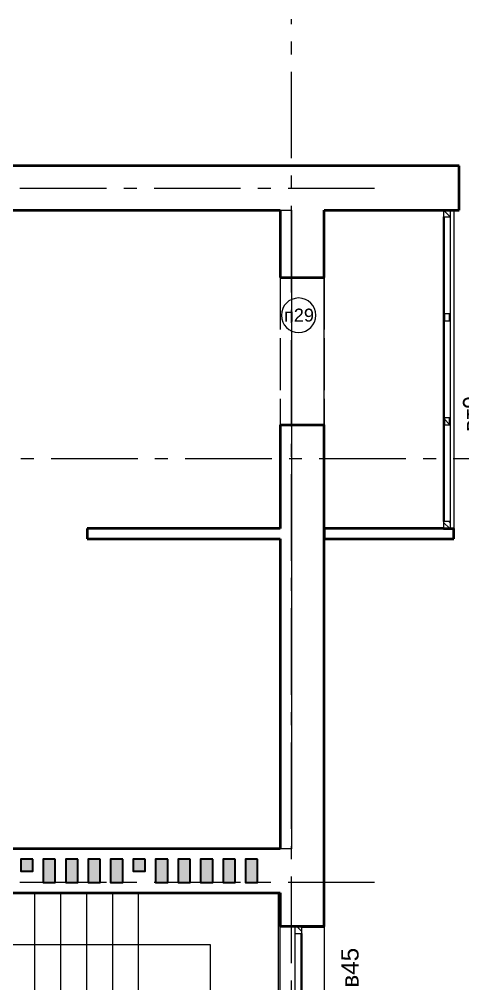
# Model space of a CAD drawing. Extents: x 436819 to 525027, y 24442 to 70197.
# Drawn here: x 456552 to 461681, y 59053 to 70197 of the extents above; entities that cross this region are included whole.
import ezdxf

# ---------------------------------------------------------------- set-up
doc = ezdxf.new("R2010")
doc.units = 0
doc.header["$MEASUREMENT"] = 0
doc.linetypes.add('Штриховая', pattern=[700, 600, -100])
doc.linetypes.add('Штрихштриховая', pattern=[1550, 1000, -200, 150, -200])
for name, color, linetype, lineweight in [('0_Ном_пера__61', 7, 'Continuous', 40), ('Двери ArchiCAD_Ном_пера__1', 7, 'Continuous', 13), ('Двери ArchiCAD_Ном_пера__61', 7, 'Continuous', 40), ('Интерьер- Перегородка_Ном_пера__61', 7, 'Continuous', 40), ('Колонны_Ном_пера__19', 255, 'Continuous', 0), ('Колонны_Ном_пера__41', 7, 'Continuous', 30), ('Лестницы внутренние_Ном_пера__21', 7, 'Continuous', 20), ('Маркеры двери_Ном_пера__7', 7, 'Continuous', 5), ('Маркеры окна_Ном_пера__7', 7, 'Continuous', 5), ('Окна ArchiCAD_Ном_пера__1', 7, 'Continuous', 13), ('Окна ArchiCAD_Ном_пера__12', 15, 'Continuous', 18), ('Окна ArchiCAD_Ном_пера__19', 255, 'Continuous', 0), ('Окна ArchiCAD_Ном_пера__61', 7, 'Continuous', 40), ('Перекрытия_Ном_пера__19', 255, 'Continuous', 0), ('Перекрытия_Ном_пера__21', 7, 'Continuous', 20), ('Стены наружные_Ном_пера__61', 7, 'Continuous', 40)]:
    doc.layers.add(name, color=color, linetype=linetype, lineweight=lineweight)
for name, color, linetype in [('Двери ArchiCAD', 7, 'Continuous'), ('Интерьер- Перегородка', 7, 'Continuous'), ('Колонны', 7, 'Continuous'), ('Лестницы внутренние', 7, 'Continuous'), ('Окна ArchiCAD', 7, 'Continuous'), ('Перекрытия', 7, 'Continuous'), ('Стены наружные', 7, 'Continuous')]:
    doc.layers.add(name, color=color, linetype=linetype)
for name, color, linetype, lineweight, true_color in [('Колонны_Ном_пера__4', 7, 'Continuous', 20, 0x016515), ('Колонны_Ном_пера__92', 7, 'Continuous', 13, 0xbf8080), ('Лестницы внутренние_Ном_пера__2', 7, 'Continuous', 13, 0x7f7f7f), ('Маркеры двери_Ном_пера__3', 7, 'Continuous', 18, 0xdd5800), ('Маркеры окна_Ном_пера__3', 7, 'Continuous', 18, 0xdd5800), ('Окна ArchiCAD_Ном_пера__3', 7, 'Continuous', 18, 0xdd5800), ('Перекрытия_Ном_пера__4', 7, 'Continuous', 20, 0x016515)]:
    doc.layers.add(name, color=color, linetype=linetype, lineweight=lineweight, true_color=true_color)
doc.styles.add('СГЕНЕРИР_СТИЛЬ_1', font='')
doc.styles.add('СГЕНЕРИР_СТИЛЬ_2', font='')
doc.styles.get('СГЕНЕРИР_СТИЛЬ_1').set_extended_font_data('Century Gothic')
doc.styles.get('СГЕНЕРИР_СТИЛЬ_2').set_extended_font_data('Arial Кириллический')
pattern_1 = [(45, (133390.85, 87179.35), (-176.777, 176.777), []), (45, (133355.5, 87214.7), (-176.777, 176.777), []), (45, (133320.14, 87250.06), (-176.777, 176.777), [])]

# ---------------------------------------------------------------- blocks, each defined once
blk = doc.blocks.new('Перекрытие_147', base_point=(459699, 67993))
at = {"layer": 'Перекрытия_Ном_пера__19', "linetype": 'Continuous', "flags": 128}
blk.add_lwpolyline([(459699, 67993), (459699, 64193), (459699, 60613), (455429, 60613), (453109, 60613), (453109, 67993)], close=True, dxfattribs=at)
blk = doc.blocks.new('Перекрытие_143', base_point=(460079, 67993))
at = {"layer": 'Перекрытия_Ном_пера__21', "linetype": 'Continuous', "flags": 128}
blk.add_lwpolyline([(460079, 67993), (461579, 67993), (461579, 64193), (460079, 64193)], close=True, dxfattribs=at)
blk = doc.blocks.new('Стена_628', base_point=(459569, 64193))
at = {"layer": '0_Ном_пера__61', "linetype": 'Continuous'}
for p, q in [((459569, 64313), (457339, 64313)), ((457339, 64313), (457339, 64193)), ((457339, 64193), (459569, 64193))]:
    blk.add_line(p, q, dxfattribs=at)
blk = doc.blocks.new('О Витрина 2 10', base_point=(133391, 87179))
at = {"layer": 'Окна ArchiCAD_Ном_пера__19', "linetype": 'Continuous'}
h = blk.add_hatch(dxfattribs=at)
h.set_pattern_fill('Алюминий', color=256, style=0, pattern_type=2)
h.set_pattern_definition(pattern_1)
h.paths.add_polyline_path([(132911, 87179), (132911, 87099), (132991, 87099), (132991, 87179)], flags=0)
h = blk.add_hatch(dxfattribs=at)
h.set_pattern_fill('Алюминий', color=256, style=0, pattern_type=2)
h.set_pattern_definition(pattern_1)
h.paths.add_polyline_path([(133791, 87179), (133791, 87099), (133871, 87099), (133871, 87179)], flags=0)
at = {"layer": 'Окна ArchiCAD_Ном_пера__3', "linetype": 'Continuous'}
for p, q in [((132911, 87439), (133871, 87439)), ((132911, 87179), (132911, 87099)), ((132991, 87179), (132911, 87179)), ((132991, 87099), (132991, 87179)), ((132991, 87179), (133791, 87179)), ((132991, 87169), (133791, 87169)), ((133791, 87179), (133791, 87099)), ((133871, 87179), (133791, 87179)), ((133871, 87099), (133871, 87179)), ((132911, 87099), (132991, 87099)), ((132991, 87099), (133791, 87099)), ((133791, 87099), (133871, 87099)), ((133871, 86929), (132911, 86929))]:
    blk.add_line(p, q, dxfattribs=at)
at = {"layer": 'Окна ArchiCAD_Ном_пера__61', "linetype": 'Continuous'}
for p, q in [((132911, 87439), (132911, 86929)), ((133871, 87439), (133871, 86929))]:
    blk.add_line(p, q, dxfattribs=at)
blk = doc.blocks.new('Маркер окна 12_9', base_point=(133391, 87179))
at = {"layer": 'Маркеры окна_Ном_пера__7', "linetype": 'Continuous', "insert": (133616, 87579), "char_height": 200, "attachment_point": 7, "rotation": 180, "style": 'СГЕНЕРИР_СТИЛЬ_2'}
blk.add_mtext('{в45}', dxfattribs=at)
blk = doc.blocks.new('Оконный проем', base_point=(133391, 87179))
at = {"layer": 'Окна ArchiCAD_Ном_пера__61', "linetype": 'Continuous'}
for p, q in [((132831, 87179), (132831, 87439)), ((133951, 87179), (133951, 87439)), ((132831, 87179), (132831, 86929)), ((133951, 87179), (133951, 86929))]:
    blk.add_line(p, q, dxfattribs=at)
blk = doc.blocks.new('Стена_630', base_point=(459569, 60613))
at = {"layer": 'Стены наружные_Ном_пера__61', "linetype": 'Continuous'}
for p, q in [((460079, 59713), (460079, 60613)), ((459569, 60103), (459569, 59713)), ((459569, 58593), (459569, 57693)), ((460079, 57693), (460079, 58593))]:
    blk.add_line(p, q, dxfattribs=at)
at = {"layer": 'Маркеры окна_Ном_пера__3', "linetype": 'Continuous', "rotation": 270}
blk.add_blockref('Маркер окна 12_9', (460079, 59233), dxfattribs=at)
at = {"layer": 'Окна ArchiCAD', "linetype": 'Continuous', "rotation": 270}
for name, p in [('О Витрина 2 10', (459819, 59233)), ('Оконный проем', (459819, 59153))]:
    blk.add_blockref(name, p, dxfattribs=at)
blk = doc.blocks.new('Стена_631', base_point=(459569, 60613))
at = {"layer": 'Стены наружные_Ном_пера__61', "linetype": 'Continuous'}
for p, q in [((459569, 60613), (458019, 60613)), ((458019, 60103), (459569, 60103))]:
    blk.add_line(p, q, dxfattribs=at)
blk = doc.blocks.new('Ниша 10_2', base_point=(133391, 87179))
at = {"layer": 'Окна ArchiCAD_Ном_пера__12', "linetype": 'Continuous'}
blk.add_line((133256, 87439), (133526, 87439), dxfattribs=at)
at = {"layer": 'Окна ArchiCAD_Ном_пера__61', "linetype": 'Continuous'}
for p, q in [((133256, 87439), (133256, 87179)), ((133526, 87179), (133526, 87439)), ((133256, 87179), (133526, 87179)), ((133256, 86929), (133526, 86929))]:
    blk.add_line(p, q, dxfattribs=at)
blk = doc.blocks.new('Стена_1192', base_point=(458019, 60613))
at = {"layer": 'Стены наружные_Ном_пера__61', "linetype": 'Continuous'}
for p, q in [((456179, 60613), (456059, 60613)), ((458019, 60613), (456449, 60613)), ((456059, 60103), (456179, 60103)), ((456449, 60103), (458019, 60103))]:
    blk.add_line(p, q, dxfattribs=at)
at = {"layer": 'Окна ArchiCAD', "linetype": 'Continuous'}
blk.add_blockref('Ниша 10_2', (456314, 60353), dxfattribs=at)
blk = doc.blocks.new('17', base_point=(133391, 87179))
at = {"layer": 'Лестницы внутренние_Ном_пера__2', "linetype": 'Continuous'}
for points in [[(135331, 87179), (135631, 87479), (135031, 87479)], [(134091, 87179, 1), (133891, 87179, 1)]]:
    blk.add_hatch(color=256, dxfattribs=at).paths.add_polyline_path(points, flags=0)
at = {"layer": 'Лестницы внутренние_Ном_пера__21', "linetype": 'Continuous'}
for p, q in [((133391, 87179), (133391, 91499)), ((133391, 91499), (135931, 91499)), ((135931, 91499), (135931, 87179)), ((133991, 87179), (133991, 90714)), ((133991, 90714), (135331, 90714)), ((135331, 90714), (135331, 87179)), ((133391, 89879), (134591, 89879)), ((134591, 87179), (134591, 89929)), ((134591, 89929), (134731, 89929)), ((134731, 89929), (134731, 87179)), ((135931, 89879), (134731, 89879)), ((133391, 89579), (134591, 89579)), ((135931, 89579), (134731, 89579)), ((133391, 89279), (134591, 89279)), ((135931, 89279), (134731, 89279)), ((133391, 88979), (134591, 88979)), ((135931, 88979), (134731, 88979)), ((133391, 88679), (134591, 88679)), ((135931, 88679), (134731, 88679)), ((133391, 88379), (134591, 88379)), ((135931, 88379), (134731, 88379)), ((133391, 88079), (134591, 88079)), ((135931, 88079), (134731, 88079)), ((133391, 87779), (134591, 87779)), ((135931, 87779), (134731, 87779)), ((133391, 87479), (134591, 87479)), ((135931, 87479), (134731, 87479)), ((135331, 87179), (135031, 87479)), ((135031, 87479), (135631, 87479)), ((135331, 87179), (135631, 87479)), ((133391, 87179), (134591, 87179)), ((133391, 87179), (134591, 87179)), ((135931, 87179), (134731, 87179)), ((135931, 87179), (134731, 87179))]:
    blk.add_line(p, q, dxfattribs=at)
blk.add_circle((133991, 87179), 100, dxfattribs=at)
blk = doc.blocks.new('Стена_625', base_point=(461579, 64193))
at = {"layer": 'Интерьер- Перегородка_Ном_пера__61', "linetype": 'Continuous'}
for p, q in [((461459, 64313), (460080, 64313)), ((460080, 64313), (460080, 64193)), ((461579, 64193), (461579, 64313)), ((460080, 64193), (461579, 64193))]:
    blk.add_line(p, q, dxfattribs=at)
blk = doc.blocks.new('О Витрина 2 10_11', base_point=(133391, 87179))
at = {"layer": 'Окна ArchiCAD_Ном_пера__19', "linetype": 'Continuous'}
h = blk.add_hatch(dxfattribs=at)
h.set_pattern_fill('Алюминий', color=256, style=0, pattern_type=2)
h.set_pattern_definition(pattern_1)
h.paths.add_polyline_path([(131551, 87179), (131551, 87099), (131631, 87099), (131631, 87179)], flags=0)
h = blk.add_hatch(dxfattribs=at)
h.set_pattern_fill('Алюминий', color=256, style=0, pattern_type=2)
h.set_pattern_definition(pattern_1)
h.paths.add_polyline_path([(132751, 87169), (132751, 87109), (132831, 87109), (132831, 87169)], flags=0)
h = blk.add_hatch(dxfattribs=at)
h.set_pattern_fill('Алюминий', color=256, style=0, pattern_type=2)
h.set_pattern_definition(pattern_1)
h.paths.add_polyline_path([(133951, 87169), (133951, 87109), (134031, 87109), (134031, 87169)], flags=0)
h = blk.add_hatch(dxfattribs=at)
h.set_pattern_fill('Алюминий', color=256, style=0, pattern_type=2)
h.set_pattern_definition(pattern_1)
h.paths.add_polyline_path([(135151, 87179), (135151, 87099), (135231, 87099), (135231, 87179)], flags=0)
at = {"layer": 'Окна ArchiCAD_Ном_пера__1', "linetype": 'Continuous'}
for p, q in [((132751, 87169), (132751, 87109)), ((132831, 87169), (132751, 87169)), ((132831, 87109), (132831, 87169)), ((133951, 87169), (133951, 87109)), ((134031, 87169), (133951, 87169)), ((134031, 87109), (134031, 87169)), ((132751, 87109), (132831, 87109)), ((133951, 87109), (134031, 87109))]:
    blk.add_line(p, q, dxfattribs=at)
at = {"layer": 'Окна ArchiCAD_Ном_пера__3', "linetype": 'Continuous'}
for p, q in [((131551, 87179), (131551, 87099)), ((131631, 87179), (131551, 87179)), ((131631, 87099), (131631, 87179)), ((131631, 87179), (135151, 87179)), ((131631, 87169), (132751, 87169)), ((132831, 87169), (133951, 87169)), ((134031, 87169), (135151, 87169)), ((135151, 87179), (135151, 87099)), ((135231, 87179), (135151, 87179)), ((135231, 87099), (135231, 87179)), ((131551, 87099), (131631, 87099)), ((135231, 87059), (131551, 87059)), ((131631, 87099), (135151, 87099)), ((135151, 87099), (135231, 87099))]:
    blk.add_line(p, q, dxfattribs=at)
at = {"layer": 'Окна ArchiCAD_Ном_пера__61', "linetype": 'Continuous'}
for p, q in [((131551, 87179), (131551, 87059)), ((135231, 87179), (135231, 87059))]:
    blk.add_line(p, q, dxfattribs=at)
blk = doc.blocks.new('Маркер окна 12_8', base_point=(133391, 87179))
at = {"layer": 'Маркеры окна_Ном_пера__7', "linetype": 'Continuous', "insert": (132669, 86752), "char_height": 200, "attachment_point": 7, "style": 'СГЕНЕРИР_СТИЛЬ_1'}
blk.add_mtext('{вт9}', dxfattribs=at)
blk = doc.blocks.new('Стена_626', base_point=(461519, 64193))
at = {"layer": 'Маркеры окна_Ном_пера__3', "linetype": 'Continuous', "rotation": 90}
blk.add_blockref('Маркер окна 12_8', (461459, 66153), dxfattribs=at)
at = {"layer": 'Окна ArchiCAD', "linetype": 'Continuous', "rotation": 90}
blk.add_blockref('О Витрина 2 10_11', (461459, 66153), dxfattribs=at)
blk = doc.blocks.new('Стена_627', base_point=(459569, 64193))
at = {"layer": 'Интерьер- Перегородка_Ном_пера__61', "linetype": 'Continuous'}
for p, q in [((459569, 64193), (459569, 60613)), ((460079, 60613), (460079, 64193))]:
    blk.add_line(p, q, dxfattribs=at)
blk = doc.blocks.new('Проем дверной полуарочн 10_2', base_point=(133391, 87179))
at = {"layer": 'Двери ArchiCAD_Ном_пера__1', "linetype": 'Штриховая'}
for p, q in [((132541, 87689), (134241, 87689)), ((132541, 87179), (134241, 87179))]:
    blk.add_line(p, q, dxfattribs=at)
at = {"layer": 'Двери ArchiCAD_Ном_пера__61', "linetype": 'Continuous'}
for p, q in [((132541, 87689), (132541, 87179)), ((134241, 87689), (134241, 87179))]:
    blk.add_line(p, q, dxfattribs=at)
blk = doc.blocks.new('Маркер двери 12_9', base_point=(133391, 87179))
at = {"layer": 'Маркеры двери_Ном_пера__3', "linetype": 'Continuous'}
for start, end in [(0, 180), (180, 0)]:
    blk.add_arc((132977, 86883), 200, start, end, dxfattribs=at)
at = {"layer": 'Маркеры двери_Ном_пера__7', "linetype": 'Continuous', "insert": (133052, 86714), "char_height": 150, "attachment_point": 7, "rotation": 90, "style": 'СГЕНЕРИР_СТИЛЬ_2'}
blk.add_mtext('{п29}', dxfattribs=at)
blk = doc.blocks.new('Стена_629', base_point=(459569, 68503))
at = {"layer": 'Стены наружные_Ном_пера__61', "linetype": 'Continuous'}
for p, q in [((459569, 67993), (459569, 67213)), ((460079, 67213), (460079, 67993)), ((459569, 65513), (459569, 64313)), ((460079, 64193), (460079, 65513))]:
    blk.add_line(p, q, dxfattribs=at)
at = {"layer": 'Двери ArchiCAD', "linetype": 'Continuous', "xscale": -1, "rotation": 90}
blk.add_blockref('Проем дверной полуарочн 10_2', (460079, 66363), dxfattribs=at)
at = {"layer": 'Маркеры двери_Ном_пера__3', "linetype": 'Continuous', "rotation": 270}
blk.add_blockref('Маркер двери 12_9', (460079, 66363), dxfattribs=at)
blk = doc.blocks.new('Ниша 10_11', base_point=(133391, 87179))
at = {"layer": 'Окна ArchiCAD_Ном_пера__12', "linetype": 'Continuous'}
blk.add_line((133256, 87439), (133526, 87439), dxfattribs=at)
at = {"layer": 'Окна ArchiCAD_Ном_пера__61', "linetype": 'Continuous'}
for p, q in [((133256, 87439), (133256, 87179)), ((133526, 87179), (133526, 87439)), ((133256, 87179), (133526, 87179)), ((133256, 86929), (133526, 86929))]:
    blk.add_line(p, q, dxfattribs=at)
blk = doc.blocks.new('Стена_1212', base_point=(450249, 68503))
at = {"layer": 'Интерьер- Перегородка_Ном_пера__61', "linetype": 'Continuous'}
for p, q in [((452059, 68503), (450249, 68503)), ((461639, 68503), (452449, 68503)), ((461639, 67993), (461639, 68503)), ((450249, 67993), (452059, 67993)), ((452329, 67993), (452719, 67993)), ((453229, 67993), (459569, 67993)), ((460079, 67993), (461639, 67993))]:
    blk.add_line(p, q, dxfattribs=at)
at = {"layer": 'Окна ArchiCAD', "linetype": 'Continuous', "rotation": 179.9999999823156}
blk.add_blockref('Ниша 10_11', (452194, 68253), dxfattribs=at)
blk = doc.blocks.new('Колонна_422', base_point=(458979, 60358))
at = {"layer": 'Колонны_Ном_пера__92', "linetype": 'Continuous'}
blk.add_hatch(color=256, dxfattribs=at).paths.add_polyline_path([(459049, 60493), (458909, 60493), (458909, 60223), (459049, 60223)], flags=0)
at = {"layer": 'Колонны_Ном_пера__41', "linetype": 'Continuous', "flags": 128}
blk.add_lwpolyline([(459049, 60493), (458909, 60493), (458909, 60223), (459049, 60223)], close=True, dxfattribs=at)
blk = doc.blocks.new('Колонна_421', base_point=(458459, 60358))
at = {"layer": 'Колонны_Ном_пера__92', "linetype": 'Continuous'}
blk.add_hatch(color=256, dxfattribs=at).paths.add_polyline_path([(458529, 60493), (458389, 60493), (458389, 60223), (458529, 60223)], flags=0)
at = {"layer": 'Колонны_Ном_пера__41', "linetype": 'Continuous', "flags": 128}
blk.add_lwpolyline([(458529, 60493), (458389, 60493), (458389, 60223), (458529, 60223)], close=True, dxfattribs=at)
blk = doc.blocks.new('Колонна_420', base_point=(458719, 60358))
at = {"layer": 'Колонны_Ном_пера__92', "linetype": 'Continuous'}
blk.add_hatch(color=256, dxfattribs=at).paths.add_polyline_path([(458789, 60493), (458649, 60493), (458649, 60223), (458789, 60223)], flags=0)
at = {"layer": 'Колонны_Ном_пера__41', "linetype": 'Continuous', "flags": 128}
blk.add_lwpolyline([(458789, 60493), (458649, 60493), (458649, 60223), (458789, 60223)], close=True, dxfattribs=at)
blk = doc.blocks.new('Колонна_419', base_point=(459239, 60358))
at = {"layer": 'Колонны_Ном_пера__19', "linetype": 'Continuous'}
blk.add_hatch(color=256, dxfattribs=at).paths.add_polyline_path([(459309, 60493), (459169, 60493), (459169, 60223), (459309, 60223)], flags=0)
at = {"layer": 'Колонны_Ном_пера__41', "linetype": 'Continuous', "flags": 128}
blk.add_lwpolyline([(459309, 60493), (459169, 60493), (459169, 60223), (459309, 60223)], close=True, dxfattribs=at)
blk = doc.blocks.new('Колонна_417', base_point=(456899, 60358))
at = {"layer": 'Колонны_Ном_пера__92', "linetype": 'Continuous'}
blk.add_hatch(color=256, dxfattribs=at).paths.add_polyline_path([(456969, 60493), (456829, 60493), (456829, 60223), (456969, 60223)], flags=0)
at = {"layer": 'Колонны_Ном_пера__41', "linetype": 'Continuous', "flags": 128}
blk.add_lwpolyline([(456969, 60493), (456829, 60493), (456829, 60223), (456969, 60223)], close=True, dxfattribs=at)
blk = doc.blocks.new('Колонна_416', base_point=(457159, 60358))
at = {"layer": 'Колонны_Ном_пера__92', "linetype": 'Continuous'}
blk.add_hatch(color=256, dxfattribs=at).paths.add_polyline_path([(457229, 60493), (457089, 60493), (457089, 60223), (457229, 60223)], flags=0)
at = {"layer": 'Колонны_Ном_пера__41', "linetype": 'Continuous', "flags": 128}
blk.add_lwpolyline([(457229, 60493), (457089, 60493), (457089, 60223), (457229, 60223)], close=True, dxfattribs=at)
blk = doc.blocks.new('Колонна_415', base_point=(457419, 60358))
at = {"layer": 'Колонны_Ном_пера__92', "linetype": 'Continuous'}
blk.add_hatch(color=256, dxfattribs=at).paths.add_polyline_path([(457489, 60493), (457349, 60493), (457349, 60223), (457489, 60223)], flags=0)
at = {"layer": 'Колонны_Ном_пера__41', "linetype": 'Continuous', "flags": 128}
blk.add_lwpolyline([(457489, 60493), (457349, 60493), (457349, 60223), (457489, 60223)], close=True, dxfattribs=at)
blk = doc.blocks.new('Колонна_413', base_point=(458199, 60358))
at = {"layer": 'Колонны_Ном_пера__92', "linetype": 'Continuous'}
blk.add_hatch(color=256, dxfattribs=at).paths.add_polyline_path([(458269, 60493), (458129, 60493), (458129, 60223), (458269, 60223)], flags=0)
at = {"layer": 'Колонны_Ном_пера__41', "linetype": 'Continuous', "flags": 128}
blk.add_lwpolyline([(458269, 60493), (458129, 60493), (458129, 60223), (458269, 60223)], close=True, dxfattribs=at)
blk = doc.blocks.new('Колонна_418', base_point=(456639, 60423))
at = {"layer": 'Колонны_Ном_пера__4', "linetype": 'Continuous'}
blk.add_hatch(color=256, dxfattribs=at).paths.add_polyline_path([(456709, 60493), (456569, 60493), (456569, 60353), (456709, 60353)], flags=0)
at = {"layer": 'Колонны_Ном_пера__41', "linetype": 'Continuous', "flags": 128}
blk.add_lwpolyline([(456709, 60493), (456569, 60493), (456569, 60353), (456709, 60353)], close=True, dxfattribs=at)
blk = doc.blocks.new('Колонна_572', base_point=(457679, 60358))
at = {"layer": 'Колонны_Ном_пера__92', "linetype": 'Continuous'}
blk.add_hatch(color=256, dxfattribs=at).paths.add_polyline_path([(457749, 60493), (457609, 60493), (457609, 60223), (457749, 60223)], flags=0)
at = {"layer": 'Колонны_Ном_пера__41', "linetype": 'Continuous', "flags": 128}
blk.add_lwpolyline([(457749, 60493), (457609, 60493), (457609, 60223), (457749, 60223)], close=True, dxfattribs=at)
blk = doc.blocks.new('Колонна_2037', base_point=(457939, 60423))
at = {"layer": 'Колонны_Ном_пера__4', "linetype": 'Continuous'}
blk.add_hatch(color=256, dxfattribs=at).paths.add_polyline_path([(458009, 60493), (457869, 60493), (457869, 60353), (458009, 60353)], flags=0)
at = {"layer": 'Колонны_Ном_пера__41', "linetype": 'Continuous', "flags": 128}
blk.add_lwpolyline([(458009, 60493), (457869, 60493), (457869, 60353), (458009, 60353)], close=True, dxfattribs=at)
blk = doc.blocks.new('Линия_1379', base_point=(460660, 60223))
at = {"layer": 'Перекрытия_Ном_пера__4', "linetype": 'Штрихштриховая'}
blk.add_line((460660, 60223), (439872, 60223), dxfattribs=at)
blk = doc.blocks.new('Линия_1378', base_point=(460660, 68243))
at = {"layer": 'Перекрытия_Ном_пера__4', "linetype": 'Штрихштриховая'}
blk.add_line((460660, 68243), (439872, 68243), dxfattribs=at)
blk = doc.blocks.new('Линия_1375', base_point=(459699, 38741))
at = {"layer": 'Перекрытия_Ном_пера__4', "linetype": 'Штрихштриховая'}
blk.add_line((459699, 39141), (459699, 70197), dxfattribs=at)
blk = doc.blocks.new('Линия_1177', base_point=(439472, 65123))
at = {"layer": 'Перекрытия_Ном_пера__4', "linetype": 'Штрихштриховая'}
blk.add_line((439872, 65123), (519477, 65123), dxfattribs=at)

msp = doc.modelspace()

# ---------------------------------------------------------------- block references
msp.add_blockref('Стена_628', (459568.9, 64192.7))
at = {"layer": 'Интерьер- Перегородка'}
for name, p in [('Стена_1212', (450248.9, 68502.7)), ('Стена_626', (461518.9, 64192.7)), ('Стена_625', (461578.9, 64192.7)), ('Стена_627', (459568.9, 64192.7))]:
    msp.add_blockref(name, p, dxfattribs=at)
at = {"layer": 'Колонны'}
for name, p in [('Колонна_418', (456638.9, 60422.7)), ('Колонна_417', (456898.9, 60357.7)), ('Колонна_416', (457158.9, 60357.7)), ('Колонна_415', (457418.9, 60357.7)), ('Колонна_572', (457678.9, 60357.7)), ('Колонна_2037', (457938.9, 60422.7)), ('Колонна_413', (458198.9, 60357.7)), ('Колонна_421', (458458.9, 60357.7)), ('Колонна_420', (458718.9, 60357.7)), ('Колонна_422', (458978.9, 60357.7)), ('Колонна_419', (459238.9, 60357.7))]:
    msp.add_blockref(name, p, dxfattribs=at)
at = {"layer": 'Лестницы внутренние', "linetype": 'Continuous', "xscale": -1, "rotation": 270}
msp.add_blockref('17', (455228.9, 57562.7), dxfattribs=at)
at = {"layer": 'Перекрытия', "linetype": 'Штрихштриховая'}
for name, p in [('Линия_1375', (459698.9, 38741.2)), ('Линия_1378', (460660.4, 68242.7)), ('Линия_1177', (439471.5, 65122.7)), ('Линия_1379', (460660.4, 60222.7))]:
    msp.add_blockref(name, p, dxfattribs=at)
at = {"layer": 'Перекрытия', "linetype": 'Continuous'}
for name, p in [('Перекрытие_147', (459698.9, 67992.7)), ('Перекрытие_143', (460078.9, 67992.7))]:
    msp.add_blockref(name, p, dxfattribs=at)
at = {"layer": 'Стены наружные'}
for name, p in [('Стена_629', (459568.9, 68502.7)), ('Стена_1192', (458018.9, 60612.7)), ('Стена_631', (459568.9, 60612.7)), ('Стена_630', (459568.9, 60612.7))]:
    msp.add_blockref(name, p, dxfattribs=at)

doc.saveas('drawing.dxf')
